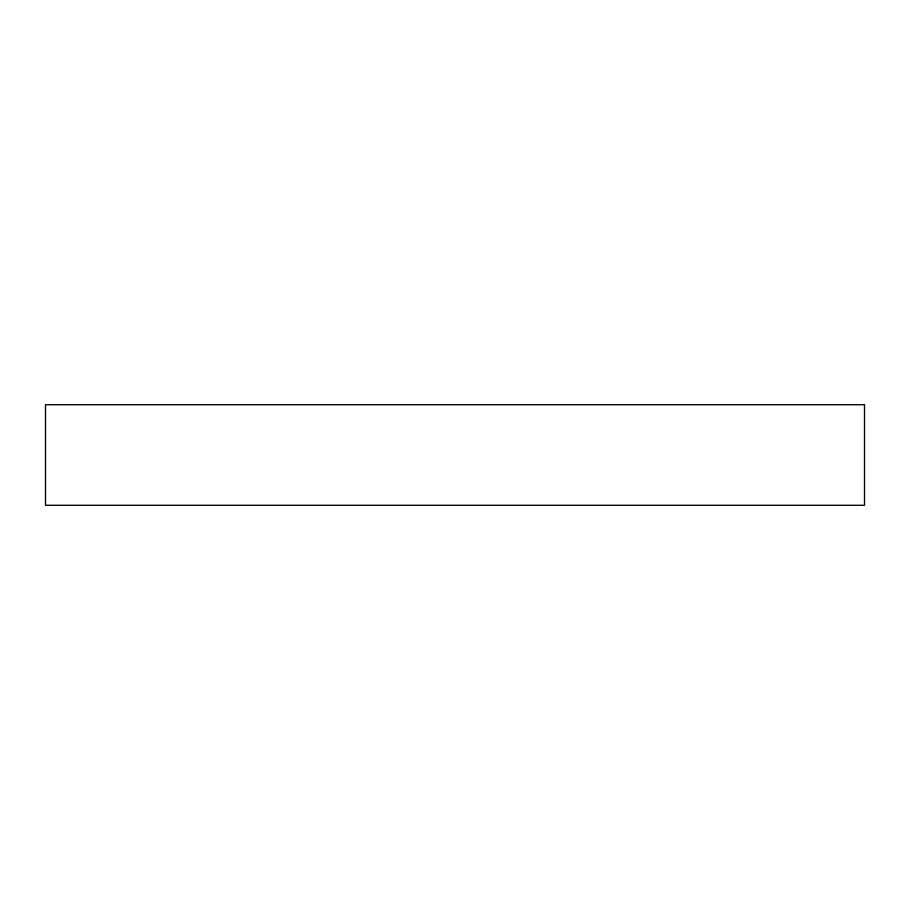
<?xml version="1.0" encoding="UTF-8"?>
<svg xmlns="http://www.w3.org/2000/svg" width="910" height="910" viewBox="0 0 910 910"><rect width="100%" height="100%" fill="white"/><g stroke="black" fill="none" stroke-linecap="round" stroke-linejoin="round"><path stroke-width="1.36" d="M864.5 404.723L45.5 404.723L45.5 505.277L864.5 505.277L864.5 404.723"/></g></svg>
